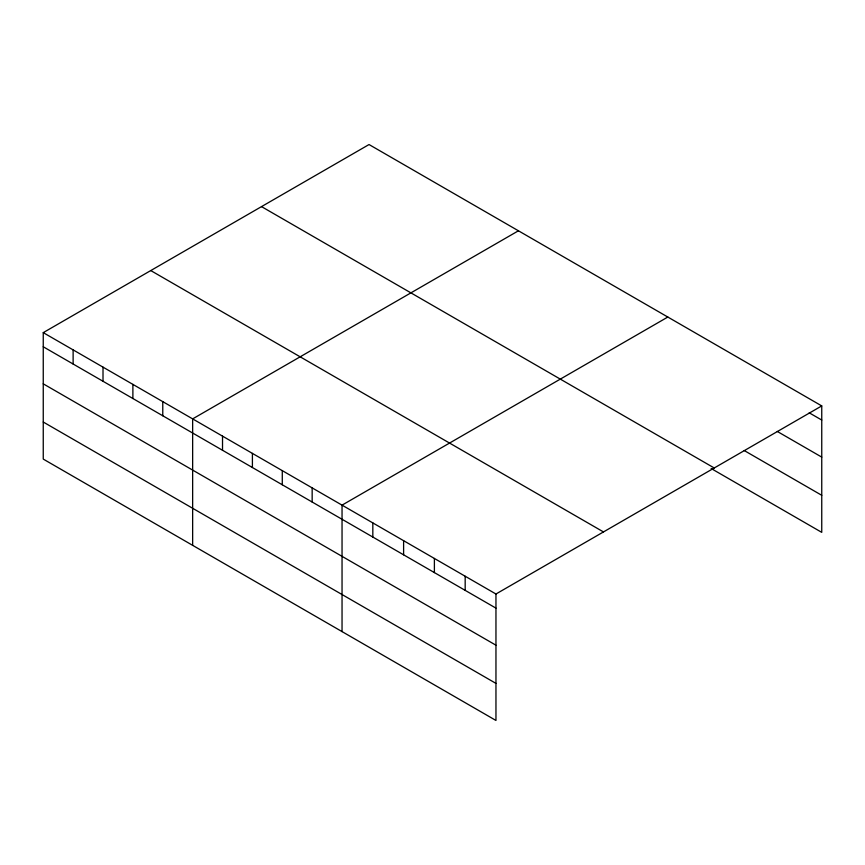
<?xml version="1.0" encoding="UTF-8"?>
<svg xmlns="http://www.w3.org/2000/svg" width="865" height="865" viewBox="0 0 865 865"><rect width="100%" height="100%" fill="white"/><g stroke="black" fill="none" stroke-linecap="round" stroke-linejoin="round"><path stroke-width="1.3" d="M43.25 332.636L495.959 594.006L495.959 720.459L43.25 459.088L43.25 332.636L369.041 144.542L821.75 405.912L821.75 532.364L711.149 468.516M518.427 230.793L192.646 418.887L192.646 545.339M667.823 317.044L342.043 505.138L342.043 631.591M495.959 594.006L821.75 405.912M809.207 412.81L821.75 420.044M777.278 431.44L821.75 457.109M744.214 450.535L821.75 495.299M261.522 206.616L714.241 467.987M150.759 270.561L603.478 531.932M43.25 346.768L495.959 608.138M43.25 383.833L495.959 645.204M43.25 422.023L495.959 683.393M465.175 576.231L465.175 590.363M434.392 558.455L434.392 572.587M403.609 540.679L403.609 554.822M372.826 522.914L372.826 537.046M312.157 487.882L312.157 502.024M282.282 470.636L282.282 484.768M252.407 453.39L252.407 467.522M222.521 436.133L222.521 450.265M162.771 401.63L162.771 415.773M132.886 384.384L132.886 398.516M103.011 367.128L103.011 381.27M73.125 349.882L73.125 364.014"/></g></svg>
